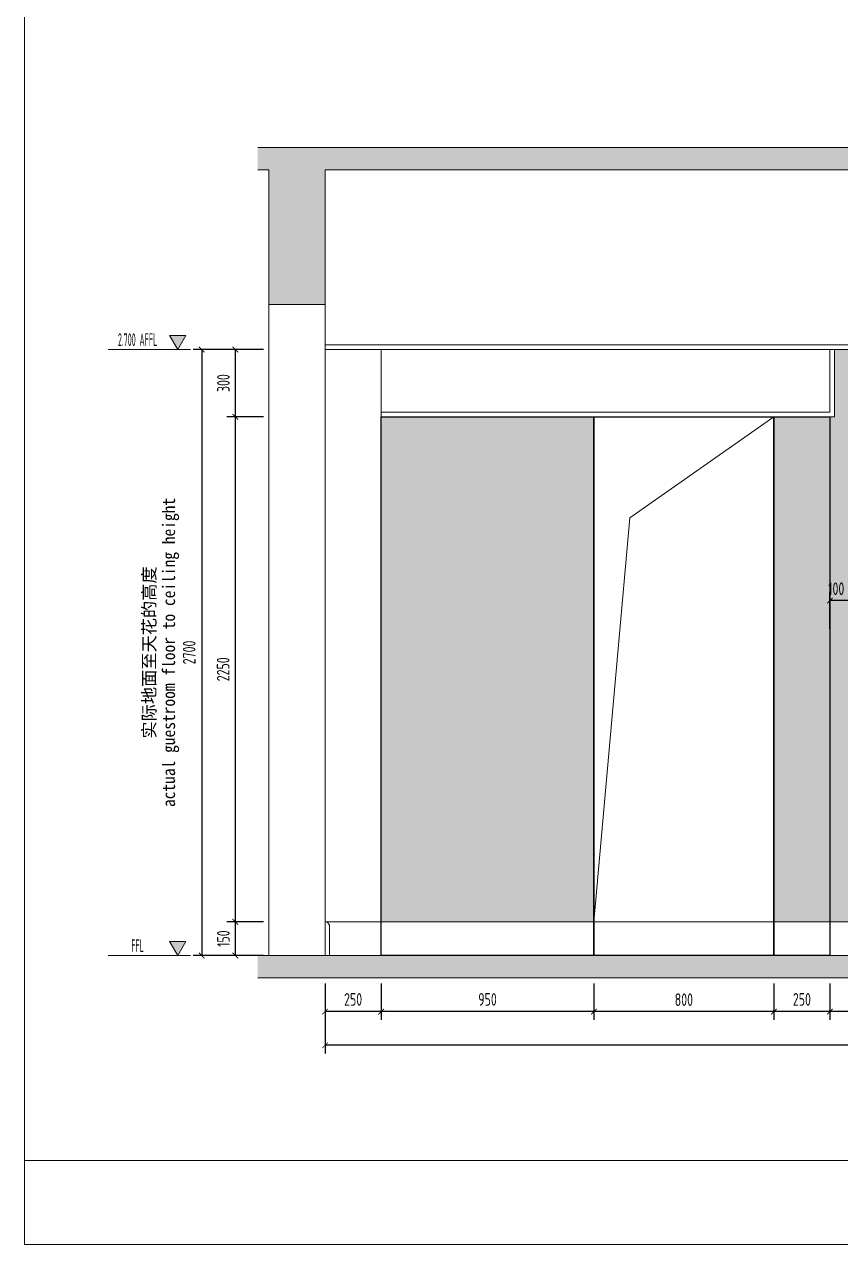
# Model space of a CAD drawing. Header units: millimetres. Extents: x 3162 to 221128, y -144913 to 11496.
# Drawn here: x 37818 to 41456, y -96879 to -91443 of the extents above; entities that cross this region are included whole.
import ezdxf
from ezdxf.enums import TextEntityAlignment as Align

# ---------------------------------------------------------------- set-up
doc = ezdxf.new("R2010")
doc.units = ezdxf.units.MM
doc.header["$LTSCALE"] = 10
doc.layers.get('Defpoints').update_dxf_attribs({"color": 250})
for name, color, linetype, lineweight in [('Contour【轮廓线】', 94, 'Continuous', 0), ('Drawing【图框、表格】', 150, 'Continuous', 0), ('Elevation【立面图库】', 150, 'Continuous', 0), ('FC-Hatch【平面填充】', 250, 'Continuous', 0), ('FF-Text【平面文字】', 2, 'Continuous', 0), ('Fine【细线】', 250, 'Continuous', 0), ('Finish【完成面】', 2, 'Continuous', 0), ('Gray【中细线】', 8, 'Continuous', 0), ('RC-dimensions', 44, 'Continuous', 0), ('Wall【立面墙】', 252, 'Continuous', 0)]:
    doc.layers.add(name, color=color, linetype=linetype, lineweight=lineweight)
doc.layers.add('T-05天花灯具', color=4, linetype='Continuous')
doc.styles.add('宋体', font='', dxfattribs={"width": 0.8})
doc.styles.add('尺寸标注', font='ARCHS.SHX', dxfattribs={"width": 0.8})
doc.styles.add('标高', font='ARCHS.SHX', dxfattribs={"width": 0.5})
doc.styles.get('宋体').set_extended_font_data('SimSun')
doc.dimstyles.new('海龙1：25', dxfattribs={"dimscale": 25, "dimtxt": 2.25, "dimasz": 1, "dimexe": 1.5, "dimexo": 1, "dimgap": 1, "dimtad": 1, "dimdec": 0, "dimrnd": 5, "dimdsep": 46, "dimtxsty": '尺寸标注', "dimblk": 'ARCHTICK', "dimblk1": 'ARCHTICK', "dimblk2": 'ARCHTICK', "dimcen": 1, "dimclrd": 44, "dimclre": 44, "dimclrt": 2, "dimadec": 0, "dimazin": 0, "dimtfac": 1, "dimtdec": 0, "dimtix": 1, "dimtmove": 2, "dimatfit": 3, "dimldrblk": 'hl_arrow2', "dimfxl": 5, "dimfxlon": 1, "dimarcsym": 0})
pattern_1 = [(225, (0, 0), (35.35534, -35.35534), []), (230, (0, 0), (-71.726018, 6.275218), [7.5, -82.5]), (175, (0, 0), (13.87511, -75.21923), [6, -66]), (280.4514, (-5.98, 0.52), (-57.85092, -68.94393), [6.374, -70.1142]), (226.1842, (-2e-15, -20), (-106.72409, 16.55189), [11.25, -123.75]), (276.6356, (-8.89, -18.62), (-93.46626, -97.41178), [9.56105, -105.1713]), (171.1842, (-2e-15, -20), (-93.46618, -97.41189), [9, -99]), (201, (-10, -15), (-59.690703, 40.261893), [7.5, -82.5]), (146, (-10, -15), (-24.33156, -72.515006), [6, -66]), (251.4514, (-14.974, -11.645), (-84.022234, -32.253037), [6.374, -70.1142]), (217.5, (0, 0), (-1.2159855, -33.2893854), [0.5, -65.2, 0.5, -67, 0.5, -66.25]), (187.5, (0, 0), (-26.306954, -39.441171), [0.5, -38.2, 0.5, -63.7, 0.5, -25.25]), (147.5, (22.3, -3e-15), (-53.3822436, 2.255487), [0.5, -25, 0.5, -78, 0.5, -103.5]), (137.5, (32.3, -4e-15), (-58.318617, -10.010498), [0.5, -32.5, 0.5, -51.8, 0.5, -73.5])]

# ---------------------------------------------------------------- blocks, each defined once
blk = doc.blocks.new('海龙工具_踢脚线')
blk.add_lwpolyline([(20, 0), (20, 90), (10, 100), (0, 100)])
blk = doc.blocks.new('_ArchTick')
at = {"color": 2, "linetype": 'ByBlock', "const_width": 0.15}
blk.add_lwpolyline([(-0.5, -0.5), (0.5, 0.5)], dxfattribs=at)
blk = doc.blocks.new('*D1347')
at = {"layer": 'Defpoints', "color": 0, "transparency": 16777216}
for p in [(38908.3, -92891.1), (38758.3, -93191.1), (38908.3, -93191.1)]:
    blk.add_point(p, dxfattribs=at)
at = {"layer": 'RC-dimensions', "color": 44, "lineweight": -2, "transparency": 16777216}
for p, q in [((38883.3, -92891.1), (38720.8, -92891.1)), ((38758.3, -92891.1), (38758.3, -93191.1)), ((38883.3, -93191.1), (38720.8, -93191.1))]:
    blk.add_line(p, q, dxfattribs=at)
at = {"layer": 'RC-dimensions', "color": 44, "lineweight": -2, "transparency": 16777216, "xscale": 25, "yscale": 25, "zscale": 25}
for p, rotation in [((38758.3, -92891.1), 90), ((38758.3, -93191.1), 270)]:
    blk.add_blockref('_ArchTick', p, dxfattribs=dict(at, rotation=rotation))
at = {"layer": 'RC-dimensions', "color": 2, "transparency": 16777216, "insert": (38705.2, -93041.1), "char_height": 56.25, "attachment_point": 5, "rotation": 90, "style": '尺寸标注'}
blk.add_mtext('300', dxfattribs=at)
blk = doc.blocks.new('hl_arrow2')
at = {"color": 2}
blk.add_line((-0.22, 0), (-1, 0), dxfattribs=at)
blk.add_lwpolyline([(-0.22, 0), (-0.86, -0.69), (-0.65, -0.86), (0, 0), (-0.65, 0.86), (-0.86, 0.69)], close=True, dxfattribs=at)
for points in [[(-0.86, 0.69), (-0.65, 0.86), (-0.22, 0), (0, 0)], [(-0.86, -0.69), (-0.65, -0.86), (-0.22, 0), (0, 0)]]:
    blk.add_solid(points, dxfattribs=at)
blk = doc.blocks.new('*D1348')
at = {"layer": 'Defpoints', "color": 0, "transparency": 16777216}
for p in [(38908.3, -95441.1), (38758.3, -95591.1), (38908.3, -95591.1)]:
    blk.add_point(p, dxfattribs=at)
at = {"layer": 'RC-dimensions', "color": 44, "lineweight": -2, "transparency": 16777216}
for p, q in [((38883.3, -95441.1), (38720.8, -95441.1)), ((38758.3, -95441.1), (38758.3, -95591.1)), ((38883.3, -95591.1), (38720.8, -95591.1))]:
    blk.add_line(p, q, dxfattribs=at)
at = {"layer": 'RC-dimensions', "color": 44, "lineweight": -2, "transparency": 16777216, "xscale": 25, "yscale": 25, "zscale": 25}
for p, rotation in [((38758.3, -95441.1), 90), ((38758.3, -95591.1), 270)]:
    blk.add_blockref('_ArchTick', p, dxfattribs=dict(at, rotation=rotation))
at = {"layer": 'RC-dimensions', "color": 2, "transparency": 16777216, "insert": (38705.2, -95516.1), "char_height": 56.25, "attachment_point": 5, "rotation": 90, "style": '尺寸标注'}
blk.add_mtext('150', dxfattribs=at)
blk = doc.blocks.new('*D1349')
at = {"layer": 'Defpoints', "color": 0, "transparency": 16777216}
for p in [(38908.3, -92891.1), (38608.3, -95591.1), (38908.3, -95591.1)]:
    blk.add_point(p, dxfattribs=at)
at = {"layer": 'RC-dimensions', "color": 44, "lineweight": -2, "transparency": 16777216}
for p, q in [((38733.3, -92891.1), (38570.8, -92891.1)), ((38608.3, -92891.1), (38608.3, -95591.1)), ((38733.3, -95591.1), (38570.8, -95591.1))]:
    blk.add_line(p, q, dxfattribs=at)
at = {"layer": 'RC-dimensions', "color": 44, "lineweight": -2, "transparency": 16777216, "xscale": 25, "yscale": 25, "zscale": 25}
for p, rotation in [((38608.3, -92891.1), 90), ((38608.3, -95591.1), 270)]:
    blk.add_blockref('_ArchTick', p, dxfattribs=dict(at, rotation=rotation))
at = {"layer": 'RC-dimensions', "color": 2, "transparency": 16777216, "insert": (38552.9, -94241.1), "char_height": 56.25, "attachment_point": 5, "rotation": 90, "style": '尺寸标注'}
blk.add_mtext('2700', dxfattribs=at)
blk = doc.blocks.new('海龍_立面标识')
at = {"style": '宋体', "width": 0.9, "flags": 8}
blk.add_attdef('FLOOR_HEIGHT', text='', height=2.25, rotation=90, dxfattribs=at).set_placement((0, 0), align=Align.CENTER)
at = {"style": '宋体', "flags": 8}
blk.add_attdef('HEIGHT', text='', height=2.25, rotation=90, dxfattribs=at).set_placement((-3.5, 0), align=Align.CENTER)
blk = doc.blocks.new('hl_Elevation-A2')
blk.add_hatch(color=150).paths.add_polyline_path([(3.74, 2.47), (2.27, 0), (0.8, 2.47)])
at = {"color": 150}
blk.add_line((0, 0), (14.67, 0), dxfattribs=at)
blk.add_lwpolyline([(3.74, 2.47), (2.27, 0), (0.8, 2.47)], close=True, dxfattribs=at)
at = {"color": 2, "style": '标高', "width": 0.8, "flags": 8}
blk.add_attdef('HEIGHT', text='', height=2.25, dxfattribs=at).set_placement((9.42, 1.75), align=Align.MIDDLE_CENTER)
blk = doc.blocks.new('*D1354')
at = {"layer": 'Defpoints', "color": 0, "transparency": 16777216}
for p in [(39158.3, -95691.1), (45408.3, -95691.1), (39158.3, -95991.1)]:
    blk.add_point(p, dxfattribs=at)
at = {"layer": 'RC-dimensions', "color": 44, "lineweight": -2, "transparency": 16777216}
for p, q in [((39158.3, -95866.1), (39158.3, -96028.6)), ((45408.3, -95866.1), (45408.3, -96028.6)), ((45408.3, -95991.1), (39158.3, -95991.1))]:
    blk.add_line(p, q, dxfattribs=at)
at = {"layer": 'RC-dimensions', "color": 44, "lineweight": -2, "transparency": 16777216, "xscale": 25, "yscale": 25, "zscale": 25, "rotation": 180}
blk.add_blockref('_ArchTick', (39158.3, -95991.1), dxfattribs=at)
at = {"layer": 'RC-dimensions', "color": 44, "lineweight": -2, "transparency": 16777216, "xscale": 25, "yscale": 25, "zscale": 25}
blk.add_blockref('_ArchTick', (45408.3, -95991.1), dxfattribs=at)
at = {"layer": 'RC-dimensions', "color": 2, "transparency": 16777216, "insert": (42283.3, -95936.8), "char_height": 56.25, "attachment_point": 5, "style": '尺寸标注'}
blk.add_mtext('6250', dxfattribs=at)
blk = doc.blocks.new('*D1372')
at = {"layer": 'Defpoints', "color": 0, "transparency": 16777216}
for p in [(38908.3, -93191.1), (38758.3, -95441.1), (38908.3, -95441.1)]:
    blk.add_point(p, dxfattribs=at)
at = {"layer": 'RC-dimensions', "color": 44, "lineweight": -2, "transparency": 16777216}
for p, q in [((38883.3, -93191.1), (38720.8, -93191.1)), ((38758.3, -93191.1), (38758.3, -95441.1)), ((38883.3, -95441.1), (38720.8, -95441.1))]:
    blk.add_line(p, q, dxfattribs=at)
at = {"layer": 'RC-dimensions', "color": 44, "lineweight": -2, "transparency": 16777216, "xscale": 25, "yscale": 25, "zscale": 25}
for p, rotation in [((38758.3, -93191.1), 90), ((38758.3, -95441.1), 270)]:
    blk.add_blockref('_ArchTick', p, dxfattribs=dict(at, rotation=rotation))
at = {"layer": 'RC-dimensions', "color": 2, "transparency": 16777216, "insert": (38704, -94316.1), "char_height": 56.25, "attachment_point": 5, "rotation": 90, "style": '尺寸标注'}
blk.add_mtext('2250', dxfattribs=at)
blk = doc.blocks.new('*D1373')
at = {"layer": 'Defpoints', "color": 0, "transparency": 16777216}
for p in [(39158.3, -95691.1), (39408.3, -95691.1), (39158.3, -95841.1)]:
    blk.add_point(p, dxfattribs=at)
at = {"layer": 'RC-dimensions', "color": 44, "lineweight": -2, "transparency": 16777216}
for p, q in [((39158.3, -95716.1), (39158.3, -95878.6)), ((39408.3, -95716.1), (39408.3, -95878.6)), ((39408.3, -95841.1), (39158.3, -95841.1))]:
    blk.add_line(p, q, dxfattribs=at)
at = {"layer": 'RC-dimensions', "color": 44, "lineweight": -2, "transparency": 16777216, "xscale": 25, "yscale": 25, "zscale": 25, "rotation": 180}
blk.add_blockref('_ArchTick', (39158.3, -95841.1), dxfattribs=at)
at = {"layer": 'RC-dimensions', "color": 44, "lineweight": -2, "transparency": 16777216, "xscale": 25, "yscale": 25, "zscale": 25}
blk.add_blockref('_ArchTick', (39408.3, -95841.1), dxfattribs=at)
at = {"layer": 'RC-dimensions', "color": 2, "transparency": 16777216, "insert": (39283.3, -95786.8), "char_height": 56.25, "attachment_point": 5, "style": '尺寸标注'}
blk.add_mtext('250', dxfattribs=at)
blk = doc.blocks.new('*D1374')
at = {"layer": 'Defpoints', "color": 0, "transparency": 16777216}
for p in [(39408.3, -95691.1), (40356.2, -95691.1), (39408.3, -95841.1)]:
    blk.add_point(p, dxfattribs=at)
at = {"layer": 'RC-dimensions', "color": 44, "lineweight": -2, "transparency": 16777216}
for p, q in [((39408.3, -95716.1), (39408.3, -95878.6)), ((40356.2, -95716.1), (40356.2, -95878.6)), ((40356.2, -95841.1), (39408.3, -95841.1))]:
    blk.add_line(p, q, dxfattribs=at)
at = {"layer": 'RC-dimensions', "color": 44, "lineweight": -2, "transparency": 16777216, "xscale": 25, "yscale": 25, "zscale": 25, "rotation": 180}
blk.add_blockref('_ArchTick', (39408.3, -95841.1), dxfattribs=at)
at = {"layer": 'RC-dimensions', "color": 44, "lineweight": -2, "transparency": 16777216, "xscale": 25, "yscale": 25, "zscale": 25}
blk.add_blockref('_ArchTick', (40356.2, -95841.1), dxfattribs=at)
at = {"layer": 'RC-dimensions', "color": 2, "transparency": 16777216, "insert": (39882.3, -95786.8), "char_height": 56.25, "attachment_point": 5, "style": '尺寸标注'}
blk.add_mtext('950', dxfattribs=at)
blk = doc.blocks.new('*D1375')
at = {"layer": 'Defpoints', "color": 0, "transparency": 16777216}
for p in [(40356.2, -95691.1), (41158.3, -95691.1), (40356.2, -95841.1)]:
    blk.add_point(p, dxfattribs=at)
at = {"layer": 'RC-dimensions', "color": 44, "lineweight": -2, "transparency": 16777216}
for p, q in [((40356.2, -95716.1), (40356.2, -95878.6)), ((41158.3, -95716.1), (41158.3, -95878.6)), ((41158.3, -95841.1), (40356.2, -95841.1))]:
    blk.add_line(p, q, dxfattribs=at)
at = {"layer": 'RC-dimensions', "color": 44, "lineweight": -2, "transparency": 16777216, "xscale": 25, "yscale": 25, "zscale": 25, "rotation": 180}
blk.add_blockref('_ArchTick', (40356.2, -95841.1), dxfattribs=at)
at = {"layer": 'RC-dimensions', "color": 44, "lineweight": -2, "transparency": 16777216, "xscale": 25, "yscale": 25, "zscale": 25}
blk.add_blockref('_ArchTick', (41158.3, -95841.1), dxfattribs=at)
at = {"layer": 'RC-dimensions', "color": 2, "transparency": 16777216, "insert": (40757.3, -95788), "char_height": 56.25, "attachment_point": 5, "style": '尺寸标注'}
blk.add_mtext('800', dxfattribs=at)
blk = doc.blocks.new('*D1376')
at = {"layer": 'Defpoints', "color": 0, "transparency": 16777216}
for p in [(41158.3, -95691.1), (41408.3, -95691.1), (41158.3, -95841.1)]:
    blk.add_point(p, dxfattribs=at)
at = {"layer": 'RC-dimensions', "color": 44, "lineweight": -2, "transparency": 16777216}
for p, q in [((41158.3, -95716.1), (41158.3, -95878.6)), ((41408.3, -95716.1), (41408.3, -95878.6)), ((41408.3, -95841.1), (41158.3, -95841.1))]:
    blk.add_line(p, q, dxfattribs=at)
at = {"layer": 'RC-dimensions', "color": 44, "lineweight": -2, "transparency": 16777216, "xscale": 25, "yscale": 25, "zscale": 25, "rotation": 180}
blk.add_blockref('_ArchTick', (41158.3, -95841.1), dxfattribs=at)
at = {"layer": 'RC-dimensions', "color": 44, "lineweight": -2, "transparency": 16777216, "xscale": 25, "yscale": 25, "zscale": 25}
blk.add_blockref('_ArchTick', (41408.3, -95841.1), dxfattribs=at)
at = {"layer": 'RC-dimensions', "color": 2, "transparency": 16777216, "insert": (41283.3, -95786.8), "char_height": 56.25, "attachment_point": 5, "style": '尺寸标注'}
blk.add_mtext('250', dxfattribs=at)
blk = doc.blocks.new('*D1377')
at = {"layer": 'Defpoints', "color": 0, "transparency": 16777216}
for p in [(41408.3, -95691.1), (45208.3, -95691.1), (41408.3, -95841.1)]:
    blk.add_point(p, dxfattribs=at)
at = {"layer": 'RC-dimensions', "color": 44, "lineweight": -2, "transparency": 16777216}
for p, q in [((41408.3, -95716.1), (41408.3, -95878.6)), ((45208.3, -95716.1), (45208.3, -95878.6)), ((45208.3, -95841.1), (41408.3, -95841.1))]:
    blk.add_line(p, q, dxfattribs=at)
at = {"layer": 'RC-dimensions', "color": 44, "lineweight": -2, "transparency": 16777216, "xscale": 25, "yscale": 25, "zscale": 25, "rotation": 180}
blk.add_blockref('_ArchTick', (41408.3, -95841.1), dxfattribs=at)
at = {"layer": 'RC-dimensions', "color": 44, "lineweight": -2, "transparency": 16777216, "xscale": 25, "yscale": 25, "zscale": 25}
blk.add_blockref('_ArchTick', (45208.3, -95841.1), dxfattribs=at)
at = {"layer": 'RC-dimensions', "color": 2, "transparency": 16777216, "insert": (43308.3, -95788), "char_height": 56.25, "attachment_point": 5, "style": '尺寸标注'}
blk.add_mtext('3800', dxfattribs=at)
blk = doc.blocks.new('*D1378')
at = {"layer": 'Defpoints', "color": 0, "transparency": 16777216}
for p in [(41408.3, -94010.2), (41408.3, -94160.2), (41508.3, -94160.2)]:
    blk.add_point(p, dxfattribs=at)
at = {"layer": 'RC-dimensions', "color": 44, "lineweight": -2, "transparency": 16777216}
for p, q in [((41408.3, -94135.2), (41408.3, -93972.7)), ((41508.3, -94135.2), (41508.3, -93972.7)), ((41508.3, -94010.2), (41408.3, -94010.2))]:
    blk.add_line(p, q, dxfattribs=at)
at = {"layer": 'RC-dimensions', "color": 44, "lineweight": -2, "transparency": 16777216, "xscale": 25, "yscale": 25, "zscale": 25, "rotation": 180}
blk.add_blockref('_ArchTick', (41408.3, -94010.2), dxfattribs=at)
at = {"layer": 'RC-dimensions', "color": 44, "lineweight": -2, "transparency": 16777216, "xscale": 25, "yscale": 25, "zscale": 25}
blk.add_blockref('_ArchTick', (41508.3, -94010.2), dxfattribs=at)
at = {"layer": 'RC-dimensions', "color": 2, "transparency": 16777216, "insert": (41436.5, -93957.1), "char_height": 56.25, "attachment_point": 5, "style": '尺寸标注'}
blk.add_mtext('100', dxfattribs=at)

msp = doc.modelspace()

# ---------------------------------------------------------------- hatches: boundary and pattern name
at = {"layer": 'FC-Hatch【平面填充】'}
h = msp.add_hatch(dxfattribs=at)
h.set_pattern_fill('钢筋混凝土', color=256, scale=50, angle=180, style=0, pattern_type=2)
h.set_pattern_definition(pattern_1)
h.paths.add_polyline_path([(38858.3, -91991.1), (45708.3, -91991.1), (45708.3, -92091.1), (45658.3, -92091.1), (45658.3, -92741.1), (45408.3, -92741.1), (45408.3, -92091.1), (39158.3, -92091.1), (39158.3, -92691.1), (38908.3, -92691.1), (38908.3, -92091.1), (38858.3, -92091.1)])
h = msp.add_hatch(dxfattribs=at)
h.set_pattern_fill('地毯', color=256, scale=300, style=0, pattern_type=2)
h.set_pattern_definition([(0, (39624.33, -95297.12), (132, 228), [12, -201, 9, -87, 18, -213]), (10, (39567.33, -95174.12), (80.676, 285.344), [21, -51, 27, -159, 15, -198]), (20, (39537.33, -95270.12), (133.471, 220.9763), [24, -165, 21, -123, 15, -96]), (30, (39624.33, -95288.12), (-21.969, 254.052), [15, -99, 12, -147, 9, -195]), (40, (39540.33, -95222.12), (33.836, 216.3704), [12, -132, 9, -84, 24, -153]), (50, (39585.33, -95330.12), (-80.248, 235.7335), [6, -111, 15, -183, 18, -93]), (60, (39594.33, -95309.12), (-99.473, 223.7077), [15, -123, 6, -144, 12, -111]), (70, (39561.33, -95345.12), (-109.8923, 215.587), [9, -57, 18, -96, 12, -132]), (80, (39576.33, -95168.12), (-208.565, 164.7195), [21, -132, 9, -156, 18, -147]), (90, (39594.33, -95297.12), (-264, 111), [18, -93, 12, -183, 6, -186]), (100, (39546.33, -95204.12), (-247.9715, 145.145), [21, -117, 18, -96, 21, -219]), (110, (39525.33, -95375.12), (-240.4403, 81.691), [24, -78, 12, -159, 18, -174]), (120, (39444.33, -95339.12), (-286.65, 28.492), [15, -201, 18, -93, 21, -123]), (130, (39510.33, -95405.12), (-279.1078, 71.266), [9, -66, 12, -129, 24, -168]), (140, (39420.33, -95165.12), (-220.597, -34.2057), [18, -108, 21, -93, 12, -126]), (150, (39669.33, -95423.12), (-204.825, -120.767), [12, -84, 24, -186, 21, -171]), (160, (39471.33, -95255.12), (-237.901, -162.429), [18, -126, 15, -114, 12, -183]), (170, (39489.33, -95327.12), (-215.644, -169.123), [27, -99, 18, -135, 24, -132])])
h.paths.add_polyline_path([(40356.2, -93191.1), (39408.3, -93191.1), (39408.3, -95441.1), (40356.2, -95441.1)])
h.paths.add_polyline_path([(41408.3, -93191.1), (41158.3, -93191.1), (41158.3, -95441.1), (41408.3, -95441.1)])
h.paths.add_polyline_path([(41372.7, -93999.3), (41500.2, -93999.3), (41500.2, -93914.9), (41372.7, -93914.9)], flags=16)
h.paths.add_polyline_path([(41372.7, -93999.3), (41500.2, -93999.3), (41500.2, -93914.9), (41372.7, -93914.9)], flags=17)
h.paths.add_polyline_path([(45094.6, -93999.3), (45222.1, -93999.3), (45222.1, -93914.9), (45094.6, -93914.9)])
edge = h.paths.add_edge_path()
edge.add_ellipse((43308.3, -93241.1), major_axis=(-275, 0), ratio=0.545455, start_angle=181.7892, end_angle=358.2108, ccw=False)
edge.add_arc((43308.3, -94047.4), 856.3, 50.0338, 71.2759, ccw=False)
edge.add_line((43858.3, -93391.1), (45108.3, -93391.1))
edge.add_line((45108.3, -93391.1), (45108.3, -95441.1))
edge.add_line((45108.3, -95441.1), (45208.3, -95441.1))
edge.add_line((45208.3, -95441.1), (45208.3, -92891.1))
edge.add_line((45208.3, -92891.1), (41428.3, -92891.1))
edge.add_line((41428.3, -92891.1), (41428.3, -93191.1))
edge.add_line((41428.3, -93191.1), (41408.3, -93191.1))
edge.add_line((41408.3, -93191.1), (41408.3, -95441.1))
edge.add_line((41408.3, -95441.1), (41508.3, -95441.1))
edge.add_line((41508.3, -95441.1), (41508.3, -93391.1))
edge.add_line((41508.3, -93391.1), (42758.3, -93391.1))
edge.add_arc((43308.3, -94047.4), 856.3, 108.7241, 129.9662, ccw=False)
h = msp.add_hatch(dxfattribs=at)
h.set_pattern_fill('钢筋混凝土', color=256, scale=50, angle=180, style=0, pattern_type=2)
h.set_pattern_definition(pattern_1)
h.paths.add_polyline_path([(38858.3, -95691.1), (38858.3, -95591.1), (45708.3, -95591.1), (45708.3, -95691.1)])

# ---------------------------------------------------------------- linework, layer by layer
at = {"layer": 'Contour【轮廓线】'}
msp.add_line((39158.3, -95441.1), (45408.3, -95441.1), dxfattribs=at)
at = {"layer": 'Drawing【图框、表格】'}
for points in [[(37818.3, -96879.3), (37818.3, -85476.6), (53178.5, -85476.6), (53178.5, -96879.3)], [(37818.3, -96879.3), (37818.3, -85476.6), (53178.5, -85476.6), (53178.5, -96879.3)], [(37818.3, -96879.3), (37818.3, -96504.3), (53178.5, -96504.3), (53178.5, -96879.3)]]:
    msp.add_lwpolyline(points, close=True, dxfattribs=at)
at = {"layer": 'Fine【细线】', "color": 250}
msp.add_lwpolyline([(40356.2, -95441.1), (40516.6, -93641.1), (41158.3, -93191.1)], dxfattribs=at)
at = {"layer": 'Finish【完成面】'}
for p, q in [((39158.3, -92891.1), (39158.3, -95591.1)), ((45408.3, -92891.1), (39158.3, -92891.1)), ((39158.3, -95591.1), (45408.3, -95591.1))]:
    msp.add_line(p, q, dxfattribs=at)
msp.add_lwpolyline([(41428.3, -92891.1), (41428.3, -93191.1), (39408.3, -93191.1)], dxfattribs=at)
at = {"layer": 'Gray【中细线】'}
msp.add_line((45408.3, -92871.1), (39158.3, -92871.1), dxfattribs=at)
msp.add_lwpolyline([(41408.3, -92891.1), (41408.3, -93171.1), (39408.3, -93171.1)], dxfattribs=at)
at = {"layer": 'T-05天花灯具'}
for points in [[(39408.3, -93191.1), (40356.2, -93191.1), (40356.2, -95591.1), (39408.3, -95591.1)], [(40356.2, -93191.1), (41158.3, -93191.1), (41158.3, -95591.1), (40356.2, -95591.1)], [(41158.3, -93191.1), (41408.3, -93191.1), (41408.3, -95591.1), (41158.3, -95591.1)]]:
    msp.add_lwpolyline(points, close=True, dxfattribs=at)
at = {"layer": 'Wall【立面墙】'}
msp.add_line((45708.3, -91991.1), (38858.3, -91991.1), dxfattribs=at)
msp.add_lwpolyline([(45708.3, -92091.1), (45658.3, -92091.1), (45658.3, -92741.1), (45408.3, -92741.1), (45408.3, -92091.1), (39158.3, -92091.1), (39158.3, -92691.1), (38908.3, -92691.1), (38908.3, -92091.1), (38858.3, -92091.1)], dxfattribs=at)
for points in [[(39158.3, -95591.1), (39158.3, -92691.1), (38908.3, -92691.1), (38908.3, -95591.1)], [(39158.3, -92891.1), (39408.3, -92891.1), (39408.3, -95591.1), (39158.3, -95591.1)], [(38858.3, -95591.1), (38858.3, -95591.1), (45708.3, -95591.1), (45708.3, -95591.1)], [(38858.3, -95691.1), (38858.3, -95691.1), (45708.3, -95691.1), (45708.3, -95691.1)]]:
    msp.add_lwpolyline(points, close=True, dxfattribs=at)

# ---------------------------------------------------------------- block references
at = {"layer": 'Contour【轮廓线】', "yscale": 1.5}
msp.add_blockref('海龙工具_踢脚线', (39158.3, -95591.1), dxfattribs=at)
at = {"layer": 'Elevation【立面图库】'}
ref = msp.add_blockref('hl_Elevation-A2', (38558.3, -92891.1), dxfattribs=dict(at, xscale=-25, yscale=25, zscale=25))
ref.add_attrib('HEIGHT', '2.700 AFFL', dxfattribs={"layer": '0', "color": 2, "height": 56.25, "style": '标高', "width": 0.5}).set_placement((38322.8, -92847.4), align=Align.MIDDLE_CENTER)
ref = msp.add_blockref('hl_Elevation-A2', (38558.3, -95591.1), dxfattribs=dict(at, xscale=-25, yscale=25, zscale=25))
ref.add_attrib('HEIGHT', 'FFL', dxfattribs={"layer": '0', "color": 2, "height": 56.25, "style": '标高', "width": 0.5}).set_placement((38322.8, -95547.4), align=Align.MIDDLE_CENTER)
at = {"layer": 'FF-Text【平面文字】'}
ref = msp.add_blockref('海龍_立面标识', (38489.6, -94241.1), dxfattribs=dict(at, xscale=25, yscale=25, zscale=25))
ref.add_attrib('FLOOR_HEIGHT', 'actual guestroom floor to ceiling height', dxfattribs={"layer": '0', "height": 56.25, "rotation": 90, "style": '宋体', "width": 0.9}).set_placement((38489.6, -94241.1), align=Align.CENTER)
ref.add_attrib('HEIGHT', '实际地面至天花的高度', dxfattribs={"layer": '0', "height": 56.25, "rotation": 90, "style": '宋体'}).set_placement((38402.1, -94241.1), align=Align.CENTER)

# ---------------------------------------------------------------- dimensions: what is measured, and where the dimension line sits
at = {"layer": 'RC-dimensions'}
for base, p1, p2, angle, picture, middle in [((38608.3, -95591.1), (38908.3, -92891.1), (38908.3, -95591.1), 270, '*D1349', (38552.9, -94241.1)), ((38758.3, -93191.1), (38908.3, -92891.1), (38908.3, -93191.1), 270, '*D1347', (38705.2, -93041.1)), ((38758.3, -95441.1), (38908.3, -93191.1), (38908.3, -95441.1), 270, '*D1372', (38704, -94316.1)), ((38758.3, -95591.1), (38908.3, -95441.1), (38908.3, -95591.1), 270, '*D1348', (38705.2, -95516.1)), ((39158.3, -95991.1), (45408.3, -95691.1), (39158.3, -95691.1), 180, '*D1354', (42283.3, -95936.8)), ((39158.3, -95841.1), (39408.3, -95691.1), (39158.3, -95691.1), 180, '*D1373', (39283.3, -95786.8)), ((39408.3, -95841.1), (40356.2, -95691.1), (39408.3, -95691.1), 180, '*D1374', (39882.3, -95786.8)), ((40356.2, -95841.1), (41158.3, -95691.1), (40356.2, -95691.1), 180, '*D1375', (40757.3, -95788)), ((41158.3, -95841.1), (41408.3, -95691.1), (41158.3, -95691.1), 180, '*D1376', (41283.3, -95786.8)), ((41408.3, -95841.1), (45208.3, -95691.1), (41408.3, -95691.1), 180, '*D1377', (43308.3, -95788))]:
    dim = msp.add_linear_dim(base=base, p1=p1, p2=p2, angle=angle, dimstyle='海龙1：25', override={"dimscale": 25, "dimtxsty": '尺寸标注', "dimblk1": 'ArchTick', "dimblk2": 'ArchTick', "dimsah": 1, "dimclrt": 2}, dxfattribs=at)
    dim.commit()
    dim.dimension.update_dxf_attribs({"geometry": picture, "text_midpoint": middle})
dim = msp.add_linear_dim(base=(41408.3, -94010.2), p1=(41508.3, -94160.2), p2=(41408.3, -94160.2), dimstyle='海龙1：25', dxfattribs=at)
dim.commit()
dim.dimension.update_dxf_attribs({"geometry": '*D1378', "text_midpoint": (41436.5, -93957.1), "dimtype": 160})

doc.saveas('drawing.dxf')
